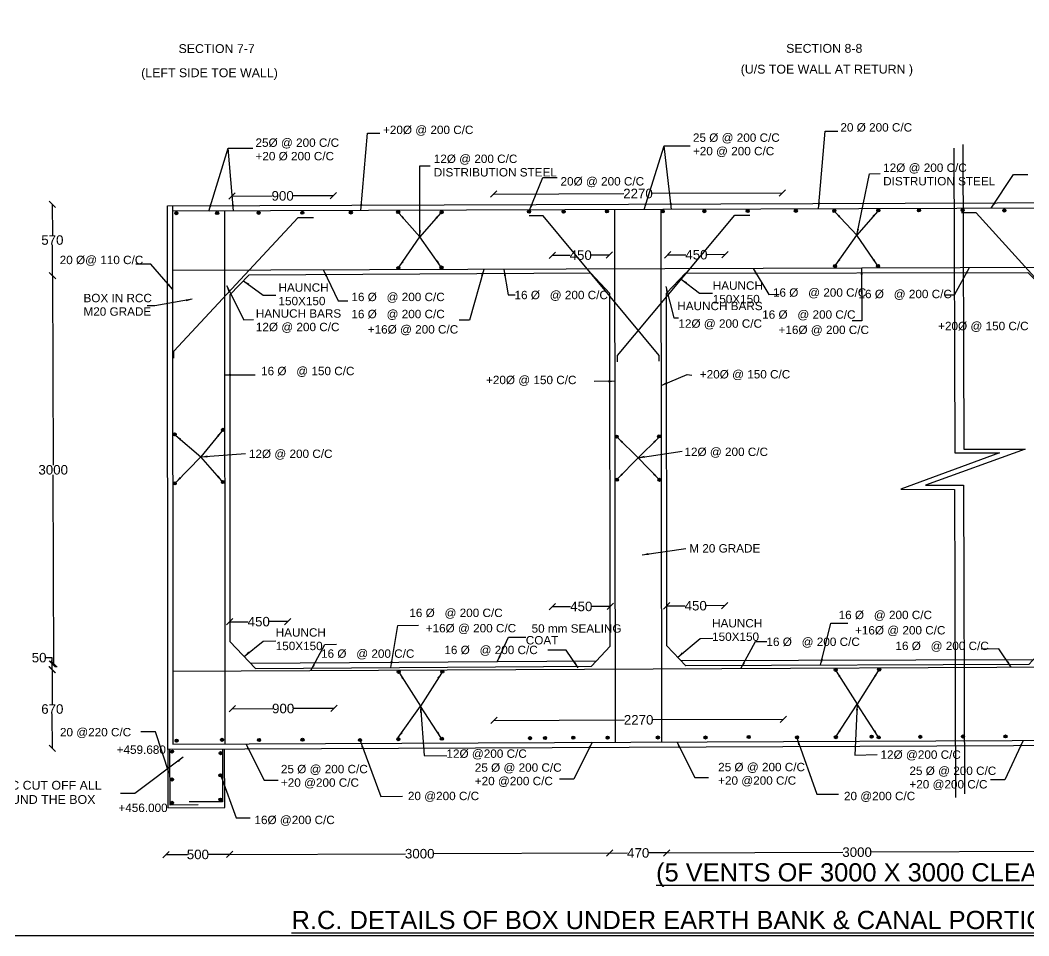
# Model space of a CAD drawing. Header units: metres. Extents: x 6750 to 74674, y 4354 to 36883.
# Drawn here: x 19635 to 35536, y 4354 to 18780 of the extents above; entities that cross this region are included whole.
import ezdxf

# ---------------------------------------------------------------- set-up
doc = ezdxf.new("R2010")
doc.units = ezdxf.units.M
doc.header["$MEASUREMENT"] = 0
doc.layers.add('TEXT', color=255, linetype='Continuous')
doc.styles.get("Standard").update_dxf_attribs({"font": 'arial.ttf'})
doc.dimstyles.get("Standard").update_dxf_attribs({"dimtxt": 150, "dimasz": 100, "dimexe": 0.18, "dimexo": 0.0625, "dimgap": 0.09, "dimtad": 0, "dimtih": 1, "dimtoh": 1, "dimdec": 0, "dimzin": 0, "dimdsep": 46, "dimtxsty": 'Standard', "dimblk": 'OBLIQUE', "dimcen": 0, "dimse1": 1, "dimse2": 1, "dimadec": 0, "dimazin": 0, "dimtfac": 1, "dimtdec": 0, "dimtofl": 0, "dimtmove": 0, "dimatfit": 3, "dimfxl": 1, "dimtolj": 1, "dimtzin": 0, "dimarcsym": 0})

# ---------------------------------------------------------------- blocks, each defined once
blk = doc.blocks.new('_Oblique')
at = {"color": 0, "linetype": 'ByBlock', "lineweight": -2}
blk.add_line((-0.5, -0.5), (0.5, 0.5), dxfattribs=at)
blk = doc.blocks.new('*D61')
at = {"layer": 'Defpoints', "color": 0, "transparency": 16777216}
for p in [(21936, 5629), (22939, 5637), (22939, 5633)]:
    blk.add_point(p, dxfattribs=at)
at = {"layer": 'TEXT', "color": 0, "lineweight": -2, "transparency": 16777216}
for p, q in [((21936, 5633), (22272, 5634)), ((22939, 5637), (22603, 5636))]:
    blk.add_line(p, q, dxfattribs=at)
at = {"layer": 'TEXT', "color": 0, "lineweight": -2, "transparency": 16777216, "xscale": 100, "yscale": 100, "zscale": 100}
for p, rotation in [((21936, 5633), 180.1991517362637), ((22939, 5637), 0.1991517362636664)]:
    blk.add_blockref('_Oblique', p, dxfattribs=dict(at, rotation=rotation))
at = {"layer": 'TEXT', "color": 0, "transparency": 16777216, "insert": (22437, 5635), "char_height": 150, "attachment_point": 5}
blk.add_mtext('\\A1;500', dxfattribs=at)
blk = doc.blocks.new('*D62')
at = {"layer": 'Defpoints', "color": 0, "transparency": 16777216}
for p in [(22939, 5637), (28928, 5658), (28928, 5658)]:
    blk.add_point(p, dxfattribs=at)
at = {"layer": 'TEXT', "color": 0, "lineweight": -2, "transparency": 16777216}
for p, q in [((22939, 5637), (25710, 5646)), ((28928, 5658), (26157, 5648))]:
    blk.add_line(p, q, dxfattribs=at)
at = {"layer": 'TEXT', "color": 0, "lineweight": -2, "transparency": 16777216, "xscale": 100, "yscale": 100, "zscale": 100}
for p, rotation in [((22939, 5637), 180.1991517362637), ((28928, 5658), 0.1991517362636664)]:
    blk.add_blockref('_Oblique', p, dxfattribs=dict(at, rotation=rotation))
at = {"layer": 'TEXT', "color": 0, "transparency": 16777216, "insert": (25934, 5647), "char_height": 150, "attachment_point": 5}
blk.add_mtext('\\A1;3000', dxfattribs=at)
blk = doc.blocks.new('*D63')
at = {"layer": 'Defpoints', "color": 0, "transparency": 16777216}
for p in [(28928, 5658), (29827, 5661), (29827, 5661)]:
    blk.add_point(p, dxfattribs=at)
at = {"layer": 'TEXT', "color": 0, "lineweight": -2, "transparency": 16777216}
for p, q in [((28928, 5658), (29209, 5659)), ((29827, 5661), (29546, 5660))]:
    blk.add_line(p, q, dxfattribs=at)
at = {"layer": 'TEXT', "color": 0, "lineweight": -2, "transparency": 16777216, "xscale": 100, "yscale": 100, "zscale": 100}
for p, rotation in [((28928, 5658), 180.1991517362637), ((29827, 5661), 0.1991517362636664)]:
    blk.add_blockref('_Oblique', p, dxfattribs=dict(at, rotation=rotation))
at = {"layer": 'TEXT', "color": 0, "transparency": 16777216, "insert": (29378, 5659), "char_height": 150, "attachment_point": 5}
blk.add_mtext('\\A1;470', dxfattribs=at)
blk = doc.blocks.new('*D64')
at = {"layer": 'Defpoints', "color": 0, "transparency": 16777216}
for p in [(29827, 5661), (35831, 5682), (35831, 5682)]:
    blk.add_point(p, dxfattribs=at)
at = {"layer": 'TEXT', "color": 0, "lineweight": -2, "transparency": 16777216}
for p, q in [((29827, 5661), (32605, 5670)), ((35831, 5682), (33053, 5672))]:
    blk.add_line(p, q, dxfattribs=at)
at = {"layer": 'TEXT', "color": 0, "lineweight": -2, "transparency": 16777216, "xscale": 100, "yscale": 100, "zscale": 100}
for p, rotation in [((35831, 5682), 0.1991517362636664), ((29827, 5661), 180.1991517362637)]:
    blk.add_blockref('_Oblique', p, dxfattribs=dict(at, rotation=rotation))
at = {"layer": 'TEXT', "color": 0, "transparency": 16777216, "insert": (32829, 5671), "char_height": 150, "attachment_point": 5}
blk.add_mtext('\\A1;3000', dxfattribs=at)
blk = doc.blocks.new('*D81')
at = {"layer": 'Defpoints', "color": 0, "transparency": 16777216}
for p in [(22973, 16007), (24573, 16014), (24573, 16012)]:
    blk.add_point(p, dxfattribs=at)
at = {"layer": 'TEXT', "color": 0, "lineweight": -2, "transparency": 16777216}
for p, q in [((22973, 16008), (23607, 16010)), ((24573, 16014), (23938, 16011))]:
    blk.add_line(p, q, dxfattribs=at)
at = {"layer": 'TEXT', "color": 0, "lineweight": -2, "transparency": 16777216, "xscale": 100, "yscale": 100, "zscale": 100}
for p, rotation in [((24573, 16014), 0.1991517362636664), ((22973, 16008), 180.1991517362637)]:
    blk.add_blockref('_Oblique', p, dxfattribs=dict(at, rotation=rotation))
at = {"layer": 'TEXT', "color": 0, "transparency": 16777216, "insert": (23773, 16011), "char_height": 150, "attachment_point": 5}
blk.add_mtext('\\A1;900', dxfattribs=at)
blk = doc.blocks.new('*D86')
at = {"layer": 'Defpoints', "color": 0, "transparency": 16777216}
for p in [(22940, 9292), (23853, 9305), (23853, 9295)]:
    blk.add_point(p, dxfattribs=at)
at = {"layer": 'TEXT', "color": 0, "lineweight": -2, "transparency": 16777216}
for p, q in [((22940, 9301), (23228, 9302)), ((23853, 9305), (23565, 9304))]:
    blk.add_line(p, q, dxfattribs=at)
at = {"layer": 'TEXT', "color": 0, "lineweight": -2, "transparency": 16777216, "xscale": 100, "yscale": 100, "zscale": 100}
for p, rotation in [((22940, 9301), 180.1991517362637), ((23853, 9305), 0.1991517362636664)]:
    blk.add_blockref('_Oblique', p, dxfattribs=dict(at, rotation=rotation))
at = {"layer": 'TEXT', "color": 0, "transparency": 16777216, "insert": (23397, 9303), "char_height": 150, "attachment_point": 5}
blk.add_mtext('\\A1;450', dxfattribs=at)
blk = doc.blocks.new('*D87')
at = {"layer": 'Defpoints', "color": 0, "transparency": 16777216}
for p in [(28938, 9726), (28023, 9541), (28938, 9544)]:
    blk.add_point(p, dxfattribs=at)
at = {"layer": 'TEXT', "color": 0, "lineweight": -2, "transparency": 16777216}
for p, q in [((28023, 9541), (28312, 9542)), ((28938, 9544), (28649, 9543))]:
    blk.add_line(p, q, dxfattribs=at)
at = {"layer": 'TEXT', "color": 0, "lineweight": -2, "transparency": 16777216, "xscale": 100, "yscale": 100, "zscale": 100}
for p, rotation in [((28023, 9541), 180.1991517362637), ((28938, 9544), 0.1991517362636664)]:
    blk.add_blockref('_Oblique', p, dxfattribs=dict(at, rotation=rotation))
at = {"layer": 'TEXT', "color": 0, "transparency": 16777216, "insert": (28481, 9542), "char_height": 150, "attachment_point": 5}
blk.add_mtext('\\A1;450', dxfattribs=at)
blk = doc.blocks.new('*D82')
at = {"layer": 'Defpoints', "color": 0, "transparency": 16777216}
for p in [(22978, 7922), (24585, 7936), (24585, 7927)]:
    blk.add_point(p, dxfattribs=at)
at = {"layer": 'TEXT', "color": 0, "lineweight": -2, "transparency": 16777216}
for p, q in [((22978, 7931), (23616, 7933)), ((24585, 7936), (23947, 7934))]:
    blk.add_line(p, q, dxfattribs=at)
at = {"layer": 'TEXT', "color": 0, "lineweight": -2, "transparency": 16777216, "xscale": 100, "yscale": 100, "zscale": 100}
for p, rotation in [((22978, 7931), 180.1991517362637), ((24585, 7936), 0.1991517362636664)]:
    blk.add_blockref('_Oblique', p, dxfattribs=dict(at, rotation=rotation))
at = {"layer": 'TEXT', "color": 0, "transparency": 16777216, "insert": (23781, 7934), "char_height": 150, "attachment_point": 5}
blk.add_mtext('\\A1;900', dxfattribs=at)
blk = doc.blocks.new('*D83')
at = {"layer": 'Defpoints', "color": 0, "transparency": 16777216}
for p in [(27103, 7742), (31667, 7764), (31667, 7758)]:
    blk.add_point(p, dxfattribs=at)
at = {"layer": 'TEXT', "color": 0, "lineweight": -2, "transparency": 16777216}
for p, q in [((27103, 7748), (29160, 7755)), ((31667, 7764), (29610, 7757))]:
    blk.add_line(p, q, dxfattribs=at)
at = {"layer": 'TEXT', "color": 0, "lineweight": -2, "transparency": 16777216, "xscale": 100, "yscale": 100, "zscale": 100}
for p, rotation in [((27103, 7748), 180.1991517362637), ((31667, 7764), 0.1991517362636664)]:
    blk.add_blockref('_Oblique', p, dxfattribs=dict(at, rotation=rotation))
at = {"layer": 'TEXT', "color": 0, "transparency": 16777216, "insert": (29385, 7756), "char_height": 150, "attachment_point": 5}
blk.add_mtext('\\A1;2270', dxfattribs=at)
blk = doc.blocks.new('*D88')
at = {"layer": 'Defpoints', "color": 0, "transparency": 16777216}
for p in [(29828, 9551), (30742, 9556), (30742, 9554)]:
    blk.add_point(p, dxfattribs=at)
at = {"layer": 'TEXT', "color": 0, "lineweight": -2, "transparency": 16777216}
for p, q in [((29828, 9553), (30117, 9554)), ((30742, 9556), (30454, 9555))]:
    blk.add_line(p, q, dxfattribs=at)
at = {"layer": 'TEXT', "color": 0, "lineweight": -2, "transparency": 16777216, "xscale": 100, "yscale": 100, "zscale": 100}
for p, rotation in [((29828, 9553), 180.1991517362637), ((30742, 9556), 0.1991517362636664)]:
    blk.add_blockref('_Oblique', p, dxfattribs=dict(at, rotation=rotation))
at = {"layer": 'TEXT', "color": 0, "transparency": 16777216, "insert": (30285, 9554), "char_height": 150, "attachment_point": 5}
blk.add_mtext('\\A1;450', dxfattribs=at)
blk = doc.blocks.new('*D70')
at = {"layer": 'Defpoints', "color": 0, "transparency": 16777216}
for p in [(28023, 15072), (28922, 15079), (28922, 15075)]:
    blk.add_point(p, dxfattribs=at)
at = {"layer": 'TEXT', "color": 0, "lineweight": -2, "transparency": 16777216}
for p, q in [((28023, 15076), (28304, 15077)), ((28922, 15079), (28641, 15078))]:
    blk.add_line(p, q, dxfattribs=at)
at = {"layer": 'TEXT', "color": 0, "lineweight": -2, "transparency": 16777216, "xscale": 100, "yscale": 100, "zscale": 100}
for p, rotation in [((28023, 15076), 180.1991517362637), ((28922, 15079), 0.1991517362636664)]:
    blk.add_blockref('_Oblique', p, dxfattribs=dict(at, rotation=rotation))
at = {"layer": 'TEXT', "color": 0, "transparency": 16777216, "insert": (28472, 15077), "char_height": 150, "attachment_point": 5}
blk.add_mtext('\\A1;450', dxfattribs=at)
blk = doc.blocks.new('*D71')
at = {"layer": 'Defpoints', "color": 0, "transparency": 16777216}
for p in [(29844, 15078), (30749, 15086), (30749, 15081)]:
    blk.add_point(p, dxfattribs=at)
at = {"layer": 'TEXT', "color": 0, "lineweight": -2, "transparency": 16777216}
for p, q in [((29844, 15083), (30128, 15084)), ((30749, 15086), (30465, 15085))]:
    blk.add_line(p, q, dxfattribs=at)
at = {"layer": 'TEXT', "color": 0, "lineweight": -2, "transparency": 16777216, "xscale": 100, "yscale": 100, "zscale": 100}
for p, rotation in [((29844, 15083), 180.1991517362637), ((30749, 15086), 0.1991517362636664)]:
    blk.add_blockref('_Oblique', p, dxfattribs=dict(at, rotation=rotation))
at = {"layer": 'TEXT', "color": 0, "transparency": 16777216, "insert": (30296, 15084), "char_height": 150, "attachment_point": 5}
blk.add_mtext('\\A1;450', dxfattribs=at)
blk = doc.blocks.new('*D72')
at = {"layer": 'Defpoints', "color": 0, "transparency": 16777216}
for p in [(27100, 16036), (31649, 16056), (31649, 16052)]:
    blk.add_point(p, dxfattribs=at)
at = {"layer": 'TEXT', "color": 0, "lineweight": -2, "transparency": 16777216}
for p, q in [((27100, 16040), (29150, 16047)), ((31649, 16056), (29600, 16048))]:
    blk.add_line(p, q, dxfattribs=at)
at = {"layer": 'TEXT', "color": 0, "lineweight": -2, "transparency": 16777216, "xscale": 100, "yscale": 100, "zscale": 100}
for p, rotation in [((27100, 16040), 180.1991517362637), ((31649, 16056), 0.1991517362636664)]:
    blk.add_blockref('_Oblique', p, dxfattribs=dict(at, rotation=rotation))
at = {"layer": 'TEXT', "color": 0, "transparency": 16777216, "insert": (29375, 16048), "char_height": 150, "attachment_point": 5}
blk.add_mtext('\\A1;2270', dxfattribs=at)
blk = doc.blocks.new('*D73')
at = {"layer": 'Defpoints', "color": 0, "transparency": 16777216}
for p in [(20137, 8546), (20139, 8546), (20141, 7306)]:
    blk.add_point(p, dxfattribs=at)
at = {"layer": 'TEXT', "color": 0, "lineweight": -2, "transparency": 16777216}
for p, q in [((20139, 8546), (20141, 8002)), ((20144, 7306), (20142, 7849))]:
    blk.add_line(p, q, dxfattribs=at)
at = {"layer": 'TEXT', "color": 0, "lineweight": -2, "transparency": 16777216, "xscale": 100, "yscale": 100, "zscale": 100}
for p, rotation in [((20139, 8546), 90.19915173626325), ((20144, 7306), 270.1991517362633)]:
    blk.add_blockref('_Oblique', p, dxfattribs=dict(at, rotation=rotation))
at = {"layer": 'TEXT', "color": 0, "transparency": 16777216, "insert": (20142, 7926), "char_height": 150, "attachment_point": 5}
blk.add_mtext('\\A1;670', dxfattribs=at)
blk = doc.blocks.new('*D74')
at = {"layer": 'Defpoints', "color": 0, "transparency": 16777216}
for p in [(20139, 8636), (20142, 8636), (20139, 8546)]:
    blk.add_point(p, dxfattribs=at)
at = {"layer": 'TEXT', "color": 0, "lineweight": -2, "transparency": 16777216}
for p, q in [((20142, 8736), (20042, 8736)), ((20142, 8636), (20142, 8736)), ((20142, 8546), (20142, 8636))]:
    blk.add_line(p, q, dxfattribs=at)
at = {"layer": 'TEXT', "color": 0, "lineweight": -2, "transparency": 16777216, "xscale": 100, "yscale": 100, "zscale": 100}
for p, rotation in [((20142, 8636), 90.19915173626325), ((20142, 8546), 270.1991517362633)]:
    blk.add_blockref('_Oblique', p, dxfattribs=dict(at, rotation=rotation))
at = {"layer": 'TEXT', "color": 0, "transparency": 16777216, "insert": (19934, 8736), "char_height": 150, "attachment_point": 5}
blk.add_mtext('\\A1;50', dxfattribs=at)
blk = doc.blocks.new('*D75')
at = {"layer": 'Defpoints', "color": 0, "transparency": 16777216}
for p in [(20121, 14754), (20145, 14754), (20142, 8635)]:
    blk.add_point(p, dxfattribs=at)
at = {"layer": 'TEXT', "color": 0, "lineweight": -2, "transparency": 16777216}
for p, q in [((20145, 14754), (20156, 11771)), ((20167, 8635), (20156, 11618))]:
    blk.add_line(p, q, dxfattribs=at)
at = {"layer": 'TEXT', "color": 0, "lineweight": -2, "transparency": 16777216, "xscale": 100, "yscale": 100, "zscale": 100}
for p, rotation in [((20145, 14754), 90.19915173626325), ((20167, 8635), 270.1991517362633)]:
    blk.add_blockref('_Oblique', p, dxfattribs=dict(at, rotation=rotation))
at = {"layer": 'TEXT', "color": 0, "transparency": 16777216, "insert": (20156, 11695), "char_height": 150, "attachment_point": 5}
blk.add_mtext('\\A1;3000', dxfattribs=at)
blk = doc.blocks.new('*D76')
at = {"layer": 'Defpoints', "color": 0, "transparency": 16777216}
for p in [(20141, 15876), (20141, 15876), (20145, 14754)]:
    blk.add_point(p, dxfattribs=at)
at = {"layer": 'TEXT', "color": 0, "lineweight": -2, "transparency": 16777216}
for p, q in [((20141, 15876), (20143, 15392)), ((20145, 14754), (20144, 15238))]:
    blk.add_line(p, q, dxfattribs=at)
at = {"layer": 'TEXT', "color": 0, "lineweight": -2, "transparency": 16777216, "xscale": 100, "yscale": 100, "zscale": 100}
for p, rotation in [((20141, 15876), 90.19915173626325), ((20145, 14754), 270.1991517362633)]:
    blk.add_blockref('_Oblique', p, dxfattribs=dict(at, rotation=rotation))
at = {"layer": 'TEXT', "color": 0, "transparency": 16777216, "insert": (20143, 15315), "char_height": 150, "attachment_point": 5}
blk.add_mtext('\\A1;570', dxfattribs=at)

msp = doc.modelspace()

# ---------------------------------------------------------------- hatches: boundary and pattern name
at = {"layer": 'TEXT'}
h = msp.add_hatch(color=256, dxfattribs=at)
edge = h.paths.add_edge_path()
edge.add_arc((22095.9, 15740), 24.5, 0, 360)
h = msp.add_hatch(color=256, dxfattribs=at)
edge = h.paths.add_edge_path()
edge.add_arc((22740.2, 15740.5), 24.5, 0, 360)
h = msp.add_hatch(color=256, dxfattribs=at)
edge = h.paths.add_edge_path()
edge.add_arc((23395.4, 15745.2), 24.5, 0, 360)
h = msp.add_hatch(color=256, dxfattribs=at)
edge = h.paths.add_edge_path()
edge.add_arc((24082.6, 15745.5), 24.5, 0, 360)
h = msp.add_hatch(color=256, dxfattribs=at)
edge = h.paths.add_edge_path()
edge.add_arc((24847.3, 15748.9), 24.5, 0, 360)
h = msp.add_hatch(color=256, dxfattribs=at)
edge = h.paths.add_edge_path()
edge.add_arc((25595.1, 15756), 24.5, 0, 360)
h = msp.add_hatch(color=256, dxfattribs=at)
edge = h.paths.add_edge_path()
edge.add_arc((26278.8, 15755.6), 24.5, 0, 360)
h = msp.add_hatch(color=256, dxfattribs=at)
edge = h.paths.add_edge_path()
edge.add_arc((27657.1, 15763.2), 24.5, 0, 360)
h = msp.add_hatch(color=256, dxfattribs=at)
edge = h.paths.add_edge_path()
edge.add_arc((28202.3, 15763.8), 24.5, 0, 360)
h = msp.add_hatch(color=256, dxfattribs=at)
edge = h.paths.add_edge_path()
edge.add_arc((28885.6, 15769.1), 24.5, 0, 360)
h = msp.add_hatch(color=256, dxfattribs=at)
edge = h.paths.add_edge_path()
edge.add_arc((29764.8, 15768.1), 24.5, 0, 360)
h = msp.add_hatch(color=256, dxfattribs=at)
edge = h.paths.add_edge_path()
edge.add_arc((30420.2, 15771.1), 24.5, 0, 360)
h = msp.add_hatch(color=256, dxfattribs=at)
edge = h.paths.add_edge_path()
edge.add_arc((31104.1, 15772.8), 24.5, 0, 360)
h = msp.add_hatch(color=256, dxfattribs=at)
edge = h.paths.add_edge_path()
edge.add_arc((31863, 15775.2), 24.5, 0, 360)
h = msp.add_hatch(color=256, dxfattribs=at)
edge = h.paths.add_edge_path()
edge.add_arc((32468.5, 15774.8), 24.5, 0, 360)
h = msp.add_hatch(color=256, dxfattribs=at)
edge = h.paths.add_edge_path()
edge.add_arc((33165.2, 15783), 24.5, 0, 360)
h = msp.add_hatch(color=256, dxfattribs=at)
edge = h.paths.add_edge_path()
edge.add_arc((33804.1, 15782.9), 24.5, 0, 360)
h = msp.add_hatch(color=256, dxfattribs=at)
edge = h.paths.add_edge_path()
edge.add_arc((34493.3, 15786.8), 24.5, 0, 360)
h = msp.add_hatch(color=256, dxfattribs=at)
edge = h.paths.add_edge_path()
edge.add_arc((35149.4, 15781.8), 24.5, 0, 360)
h = msp.add_hatch(color=256, dxfattribs=at)
edge = h.paths.add_edge_path()
edge.add_arc((25597.8, 14875.6), 24.5, 0, 360)
h = msp.add_hatch(color=256, dxfattribs=at)
edge = h.paths.add_edge_path()
edge.add_arc((26277.8, 14883.8), 24.5, 0, 360)
h = msp.add_hatch(color=256, dxfattribs=at)
edge = h.paths.add_edge_path()
edge.add_arc((32481, 14906.2), 24.5, 0, 360)
h = msp.add_hatch(color=256, dxfattribs=at)
edge = h.paths.add_edge_path()
edge.add_arc((33158.6, 14905.9), 24.5, 0, 360)
h = msp.add_hatch(color=256, dxfattribs=at)
edge = h.paths.add_edge_path()
edge.add_arc((22069.5, 12253.9), 24.5, 0, 360)
h = msp.add_hatch(color=256, dxfattribs=at)
edge = h.paths.add_edge_path()
edge.add_arc((22832.3, 12325.6), 24.5, 0, 360)
h = msp.add_hatch(color=256, dxfattribs=at)
edge = h.paths.add_edge_path()
edge.add_arc((29708.2, 12222.4), 24.5, 0, 360)
h = msp.add_hatch(color=256, dxfattribs=at)
edge = h.paths.add_edge_path()
edge.add_arc((29038.2, 12217.5), 24.5, 0, 360)
h = msp.add_hatch(color=256, dxfattribs=at)
edge = h.paths.add_edge_path()
edge.add_arc((22071.5, 11481.4), 24.5, 0, 360)
h = msp.add_hatch(color=256, dxfattribs=at)
edge = h.paths.add_edge_path()
edge.add_arc((22832.8, 11502.6), 24.5, 0, 360)
h = msp.add_hatch(color=256, dxfattribs=at)
edge = h.paths.add_edge_path()
edge.add_arc((29041, 11540), 24.5, 0, 360)
h = msp.add_hatch(color=256, dxfattribs=at)
edge = h.paths.add_edge_path()
edge.add_arc((29713.6, 11538.5), 24.5, 0, 360)
h = msp.add_hatch(color=256, dxfattribs=at)
edge = h.paths.add_edge_path()
edge.add_arc((25602, 8512.7), 24.5, 0, 360)
h = msp.add_hatch(color=256, dxfattribs=at)
edge = h.paths.add_edge_path()
edge.add_arc((26289.3, 8515.2), 24.5, 0, 360)
h = msp.add_hatch(color=256, dxfattribs=at)
edge = h.paths.add_edge_path()
edge.add_arc((32489.8, 8545), 24.5, 0, 360)
h = msp.add_hatch(color=256, dxfattribs=at)
edge = h.paths.add_edge_path()
edge.add_arc((33176.3, 8547.3), 24.5, 0, 360)
h = msp.add_hatch(color=256, dxfattribs=at)
edge = h.paths.add_edge_path()
edge.add_arc((25595.6, 7452.9), 24.5, 0, 360)
h = msp.add_hatch(color=256, dxfattribs=at)
edge = h.paths.add_edge_path()
edge.add_arc((26282.5, 7458.8), 24.5, 0, 360)
h = msp.add_hatch(color=256, dxfattribs=at)
edge = h.paths.add_edge_path()
edge.add_arc((27671.1, 7468.7), 24.5, 0, 360)
h = msp.add_hatch(color=256, dxfattribs=at)
edge = h.paths.add_edge_path()
edge.add_arc((27909.3, 7471), 24.5, 0, 360)
h = msp.add_hatch(color=256, dxfattribs=at)
edge = h.paths.add_edge_path()
edge.add_arc((28354.7, 7475.4), 24.5, 0, 360)
h = msp.add_hatch(color=256, dxfattribs=at)
edge = h.paths.add_edge_path()
edge.add_arc((28896.2, 7474.4), 24.5, 0, 360)
h = msp.add_hatch(color=256, dxfattribs=at)
edge = h.paths.add_edge_path()
edge.add_arc((29687.2, 7478), 24.5, 0, 360)
h = msp.add_hatch(color=256, dxfattribs=at)
edge = h.paths.add_edge_path()
edge.add_arc((30438.9, 7478.1), 24.5, 0, 360)
h = msp.add_hatch(color=256, dxfattribs=at)
edge = h.paths.add_edge_path()
edge.add_arc((31120.7, 7485.9), 24.5, 0, 360)
h = msp.add_hatch(color=256, dxfattribs=at)
edge = h.paths.add_edge_path()
edge.add_arc((31881.7, 7482.2), 24.5, 0, 360)
h = msp.add_hatch(color=256, dxfattribs=at)
edge = h.paths.add_edge_path()
edge.add_arc((32493, 7484.3), 24.5, 0, 360)
h = msp.add_hatch(color=256, dxfattribs=at)
edge = h.paths.add_edge_path()
edge.add_arc((33058.2, 7490.1), 24.5, 0, 360)
h = msp.add_hatch(color=256, dxfattribs=at)
edge = h.paths.add_edge_path()
edge.add_arc((33170.3, 7479.3), 24.5, 0, 360)
h = msp.add_hatch(color=256, dxfattribs=at)
edge = h.paths.add_edge_path()
edge.add_arc((33824.3, 7488.7), 24.5, 0, 360)
h = msp.add_hatch(color=256, dxfattribs=at)
edge = h.paths.add_edge_path()
edge.add_arc((34496.8, 7494), 24.5, 0, 360)
h = msp.add_hatch(color=256, dxfattribs=at)
edge = h.paths.add_edge_path()
edge.add_arc((35168.8, 7495), 24.5, 0, 360)
h = msp.add_hatch(color=256, dxfattribs=at)
edge = h.paths.add_edge_path()
edge.add_arc((22102.2, 7427.9), 24.5, 0, 360)
h = msp.add_hatch(color=256, dxfattribs=at)
edge = h.paths.add_edge_path()
edge.add_arc((22816, 7440.9), 24.5, 0, 360)
h = msp.add_hatch(color=256, dxfattribs=at)
edge = h.paths.add_edge_path()
edge.add_arc((23401.7, 7437.6), 24.5, 0, 360)
h = msp.add_hatch(color=256, dxfattribs=at)
edge = h.paths.add_edge_path()
edge.add_arc((24085.7, 7443.1), 24.5, 0, 360)
h = msp.add_hatch(color=256, dxfattribs=at)
edge = h.paths.add_edge_path()
edge.add_arc((24993.6, 7437.3), 24.5, 0, 360)
h = msp.add_hatch(color=256, dxfattribs=at)
edge = h.paths.add_edge_path()
edge.add_arc((22030.4, 7256.8), 24.5, 0, 360)
h = msp.add_hatch(color=256, dxfattribs=at)
edge = h.paths.add_edge_path()
edge.add_arc((22794.8, 7232.4), 24.5, 0, 360)
h = msp.add_hatch(color=256, dxfattribs=at)
edge = h.paths.add_edge_path()
edge.add_arc((22029.3, 6816.4), 24.5, 0, 360)
h = msp.add_hatch(color=256, dxfattribs=at)
edge = h.paths.add_edge_path()
edge.add_arc((22792, 6882.7), 24.5, 0, 360)
h = msp.add_hatch(color=256, dxfattribs=at)
edge = h.paths.add_edge_path()
edge.add_arc((22793.4, 6500.2), 24.5, 0, 360)
h = msp.add_hatch(color=256, dxfattribs=at)
edge = h.paths.add_edge_path()
edge.add_arc((22030.6, 6448.9), 24.5, 0, 360)

# ---------------------------------------------------------------- linework, layer by layer
msp.add_lwpolyline([(19010.9, 36883), (63744.8, 36883), (63744.8, 4353.9), (19010.9, 4353.9)], close=True, dxfattribs=at)
for points in [[(34351.5, 16764.1), (34368.2, 11960.8), (35072.9, 11963.3), (33516.7, 11390.8), (34365.2, 11385.7), (34382, 6530.9)], [(34493.8, 16821.7), (34510.5, 12018.5), (35481.1, 12021.8), (33909.3, 11453.6), (34507.4, 11455.6), (34524.3, 6588.5)], [(21956.5, 15855.6), (43761.7, 15931.4), (43780.6, 7381.4), (21962.1, 7291.4), (21956.5, 15855.6)], [(22037.1, 15855.9), (22039.7, 7375.1), (43696.4, 7466.8), (43677.5, 15846.6), (22037.2, 15770.3)], [(22858.7, 15773.2), (22861.7, 7378.6)], [(29004.4, 15794.8), (29016.6, 7404.6)], [(29735.8, 15797.4), (29744.9, 7407.7)], [(36704.4, 13463.9), (36704.1, 13545.7), (34707, 15745), (34475.2, 15744.2)], [(22059.9, 13455.6), (22059.5, 13562.5), (24019.7, 15671.6), (24257.6, 15672.4)], [(29707.6, 13406.1), (29707.3, 13498.6), (27881, 15695.5), (27659.2, 15694.7)], [(29053.9, 13397.6), (29053.5, 13498.3), (30901.6, 15706.7), (31136.6, 15707.5)], [(43763.9, 14908.5), (22037.4, 14834.2)], [(22940, 8991.5), (23346.8, 8565.9), (28640.2, 8604.2), (28938.7, 8917.5), (28932.7, 14472.8), (28632, 14792.2), (23242.3, 14760), (22942.4, 14451.6), (22940, 8991.5)], [(29826.2, 14480.6), (30125.3, 14796.5), (35521.6, 14805.5), (35824, 14506.4), (35827.4, 8944.9), (35534.1, 8629.1), (30129.5, 8609.8), (29828.7, 8923.8), (29826.2, 14480.6)], [(22039.4, 8524.8), (43693.8, 8625.9)], [(28714.7, 8682.3), (23271.4, 8644.8)], [(30050.5, 8692.3), (35608, 8708.6)], [(21962.1, 7291.4), (21965.3, 6371.5), (22860.2, 6374.6), (22856.4, 7295.1)], [(22440.8, 6416), (22000, 6414.4), (21996.4, 7291.6)], [(22823.1, 7295), (22826, 6465.7), (22298.1, 6463.8)]]:
    msp.add_lwpolyline(points, dxfattribs=at)
for centre in [(22095.9, 15740), (22740.2, 15740.5), (23395.4, 15745.2), (24082.6, 15745.5), (24847.3, 15748.9), (25595.1, 15756), (26278.8, 15755.6), (27657.1, 15763.2), (28202.3, 15763.8), (28885.6, 15769.1), (29764.8, 15768.1), (30420.2, 15771.1), (31104.1, 15772.8), (31863, 15775.2), (32468.5, 15774.8), (33165.2, 15783), (33804.1, 15782.9), (34493.3, 15786.8), (35149.4, 15781.8), (25597.8, 14875.6), (26277.8, 14883.8), (32481, 14906.2), (33158.6, 14905.9), (22069.5, 12253.9), (22832.3, 12325.6), (29708.2, 12222.4), (29038.2, 12217.5), (22071.5, 11481.4), (22832.8, 11502.6), (29041, 11540), (29713.6, 11538.5), (25602, 8512.7), (26289.3, 8515.2), (32489.8, 8545), (33176.3, 8547.3), (25595.6, 7452.9), (26282.5, 7458.8), (27671.1, 7468.7), (27909.3, 7471), (28354.7, 7475.4), (28896.2, 7474.4), (29687.2, 7478), (30438.9, 7478.1), (31120.7, 7485.9), (31881.7, 7482.2), (32493, 7484.3), (33058.2, 7490.1), (33170.3, 7479.3), (33824.3, 7488.7), (34496.8, 7494), (35168.8, 7495), (22102.2, 7427.9), (22816, 7440.9), (23401.7, 7437.6), (24085.7, 7443.1), (24993.6, 7437.3), (22030.4, 7256.8), (22794.8, 7232.4), (22029.3, 6816.4), (22792, 6882.7), (22793.4, 6500.2), (22030.6, 6448.9)]:
    msp.add_circle(centre, 24.5, dxfattribs=at)

# ---------------------------------------------------------------- texts
for s, height, p in [('SECTION 7-7 ', 139.446, (22131.9, 18262.1)), ('SECTION 8-8 ', 139.446, (31710.5, 18266.2)), ('(LEFT SIDE TOE WALL) ', 139.446, (21543.5, 17881.8)), ('(U/S TOE WALL AT RETURN )', 139.446, (30994.4, 17938.4)), ('+20Ø @ 200 C/C ', 132.311, (25355.2, 16985.7)), ('20 Ø 200 C/C ', 132.311, (32566.1, 17024.5)), ('25Ø @ 200 C/C ', 132.311, (23345.5, 16784.1)), ('25 Ø @ 200 C/C ', 132.311, (30241, 16863.2)), ('+20 Ø 200 C/C', 132.311, (23345.5, 16571.5)), ('+20 @ 200 C/C', 132.311, (30241, 16650.7)), ('12Ø @ 200 C/C ', 132.311, (26155.6, 16529.7)), ('DISTRIBUTION STEEL', 132.311, (26155.6, 16317.1)), ('12Ø @ 200 C/C ', 132.311, (33240.2, 16389.3)), ('20Ø @ 200 C/C', 132.311, (28153.6, 16174.9)), ('DISTRUTION STEEL ', 132.311, (33240.2, 16176.8)), ('20 Ø@ 110 C/C ', 132.311, (20258.7, 14936.2)), ('HAUNCH', 132.31, (23708, 14501.3)), ('HAUNCH', 132.31, (30553.9, 14532.1)), ('BOX IN RCC', 132.31, (20633.5, 14335.8)), ('16 Ø   @ 200 C/C ', 132.311, (24856.9, 14353.5)), ('16 Ø   @ 200 C/C ', 132.311, (27428.9, 14383.9)), ('16 Ø   @ 200 C/C ', 132.311, (31502.4, 14422.8)), ('16 Ø   @ 200 C/C ', 132.311, (32851.5, 14399.7)), ('150X150', 132.31, (23708, 14288.7)), ('HAUNCH BARS ', 132.311, (29994.7, 14211.3)), ('150X150', 132.31, (30553.9, 14319.5)), ('M20 GRADE', 132.31, (20633.5, 14123.3)), ('HANUCH BARS ', 132.311, (23351.1, 14092.6)), ('16 Ø   @ 200 C/C ', 132.311, (24856.9, 14083.9)), ('16 Ø   @ 200 C/C ', 132.311, (31332.8, 14076.2)), ('12Ø @ 200 C/C', 132.311, (23351.1, 13880)), ('12Ø @ 200 C/C', 132.311, (30012, 13934)), ('+20Ø @ 150 C/C', 132.311, (34107, 13895.3)), ('+16Ø @ 200 C/C', 132.311, (25115, 13842.4)), ('+16Ø @ 200 C/C', 132.311, (31590.9, 13834.7)), ('16 Ø   @ 150 C/C ', 132.311, (23433.2, 13186)), ('+20Ø @ 150 C/C', 132.311, (30349.8, 13135)), ('+20Ø @ 150 C/C', 132.311, (26979.3, 13045.2)), ('12Ø @ 200 C/C', 132.311, (23241.7, 11881.8)), ('12Ø @ 200 C/C', 132.311, (30107.3, 11913.1)), ('M 20 GRADE', 132.31, (30183.5, 10392.3)), ('16 Ø   @ 200 C/C ', 132.311, (25770.3, 9376.1)), ('16 Ø   @ 200 C/C ', 132.311, (32538, 9343.4)), ('+16Ø @ 200 C/C', 132.311, (26028.5, 9134.6)), ('50 mm SEALING ', 132.311, (27697.8, 9129.7)), ('HAUNCH', 132.31, (30543.3, 9212.9)), ('+16Ø @ 200 C/C', 132.311, (32796.1, 9101.9)), ('HAUNCH', 132.31, (23663.8, 9067.3)), ('COAT', 132.31, (27606.4, 8944.5)), ('150X150', 132.31, (30543.3, 9000.3)), ('150X150', 132.31, (23663.8, 8854.7)), ('16 Ø   @ 200 C/C ', 132.311, (26322.7, 8792)), ('16 Ø   @ 200 C/C ', 132.311, (31400.1, 8920.3)), ('16 Ø   @ 200 C/C ', 132.311, (33433.5, 8856.1)), ('16 Ø   @ 200 C/C ', 132.311, (24378.7, 8734.1)), ('20 @220 C/C ', 132.311, (20262.8, 7496.2)), ('+459.680', 132.31, (21156.3, 7220.9)), ('12Ø @200 C/C ', 132.311, (26355.7, 7158.1)), ('12Ø @200 C/C ', 132.311, (33198.4, 7142.8)), ('25 Ø @ 200 C/C ', 132.311, (23745.8, 6914.8)), ('25 Ø @ 200 C/C ', 132.311, (26802.3, 6938.8)), ('25 Ø @ 200 C/C ', 132.311, (30638.5, 6946.8)), ('25 Ø @ 200 C/C ', 132.311, (33653.8, 6887.8)), ('+20 @200 C/C ', 132.311, (23745.8, 6702.2)), ('+20 @200 C/C ', 132.311, (26802.3, 6726.3)), ('+20 @200 C/C ', 132.311, (30638.5, 6734.2)), ('RCC CUT OFF ALL', 139.446, (19198.2, 6655.8)), ('+20 @200 C/C ', 132.311, (33653.8, 6675.2)), ('ROUND THE BOX', 139.446, (19198.2, 6431.8)), ('20 @200 C/C ', 132.311, (25747.9, 6491.3)), ('20 @200 C/C ', 132.311, (32622.1, 6490.3)), ('+456.000', 132.31, (21184, 6304.6)), ('16Ø @200 C/C ', 132.311, (23328.8, 6113.8)), ('%%U(5 VENTS OF 3000 X 3000 CLEAR)', 287.002, (29660, 5210.8)), ('%%UR.C. DETAILS OF BOX UNDER EARTH BANK & CANAL PORTION)', 287.002, (23913.7, 4460.1))]:
    msp.add_text(s, height=height, dxfattribs=at).set_placement(p)

# ---------------------------------------------------------------- dimensions: what is measured, and where the dimension line sits
for base, p1, p2, angle, text, picture, middle in [((24572.5, 16013.6), (22972.6, 16006.7), (24572.5, 16012.3), 0.19915, '900', '*D81', (23772.6, 16010.9)), ((31648.8, 16055.5), (27100.5, 16036.1), (31648.8, 16051.9), 0.19915, '2270', '*D72', (29374.6, 16047.6)), ((20141.4, 15876.1), (20145.3, 14753.8), (20141.4, 15876.1), 90.19915, '570', '*D76', (20143.3, 15314.9)), ((28921.6, 15078.9), (28022.8, 15072.4), (28921.6, 15075.5), 0.19915, '450', '*D70', (28472.2, 15077.4)), ((30748.9, 15086), (29843.6, 15078.1), (30748.9, 15081.2), 0.19915, '450', '*D71', (30296.2, 15084.5)), ((20145.3, 14753.8), (20141.9, 8635.3), (20120.6, 14753.7), 90.19915, '3000', '*D75', (20155.9, 11694.6)), ((28938.4, 9543.7), (28023.2, 9541.3), (28937.8, 9725.8), 0.19915, '450', '*D87', (28480.8, 9542.1)), ((30742, 9555.7), (29828.4, 9550.6), (30742, 9553.8), 0.19915, '450', '*D88', (30285.2, 9554.1)), ((23853.4, 9304.5), (22940.1, 9291.5), (23853.4, 9294.7), 0.19915, '450', '*D86', (23396.7, 9302.9)), ((20141.9, 8635.8), (20139.4, 8545.6), (20139.1, 8635.8), 90.19915, '50', '*D74', (19934.3, 8735.8)), ((20139.4, 8545.6), (20141.2, 7305.5), (20136.9, 8545.6), 90.19915, '670', '*D73', (20141.6, 7925.6)), ((24585.1, 7936.3), (22977.7, 7921.7), (24585.1, 7927.3), 0.19915, '900', '*D82', (23781.4, 7933.5)), ((31666.9, 7764.2), (27103.2, 7742.2), (31666.9, 7758), 0.19915, '2270', '*D83', (29385, 7756.3)), ((22938.9, 5636.8), (21935.6, 5629.4), (22938.9, 5632.9), 0.19915, '500', '*D61', (22437.2, 5635.1)), ((28928.5, 5657.6), (22938.9, 5636.8), (28928.5, 5657.6), 0.19915, '3000', '*D62', (25933.7, 5647.2)), ((29827.2, 5660.8), (28928.5, 5657.6), (29827.2, 5660.8), 0.19915, '470', '*D63', (29377.8, 5659.2)), ((35830.7, 5681.6), (29827.2, 5660.8), (35830.7, 5681.6), 0.19915, '3000', '*D64', (32829, 5671.2))]:
    dim = msp.add_linear_dim(base=base, p1=p1, p2=p2, angle=angle, text=text, dimstyle='Standard', dxfattribs=at)
    dim.commit()
    dim.dimension.update_dxf_attribs({"geometry": picture, "text_midpoint": middle})

# ---------------------------------------------------------------- leaders
for points in [[(32221.8, 15806.2), (32326.3, 17031.4), (32522.9, 17032.1)], [(25003.3, 15780.7), (25112.3, 16997.4), (25306.3, 16998)], [(22610, 15772.3), (22911.8, 16761.7), (23304, 16763.1)], [(22996.9, 15773.6), (22911.8, 16761.7)], [(29469.9, 15796.5), (29789.4, 16798.6), (30197.6, 16800.1)], [(29903.4, 15798), (29789.4, 16798.6)], [(25937.5, 15367.5), (25933.6, 16486.1), (26100.8, 16486.6)], [(27667.1, 15785.6), (27872.5, 16298.6), (28101, 16299.4)], [(32823.2, 15390.5), (33026.8, 16361.5), (33191.7, 16362.1)], [(34940.5, 15815.8), (35297.2, 16346.3), (35520, 16347)], [(32484.8, 15756.5), (32823.2, 15390.5)], [(33149.1, 15764.5), (32823.2, 15390.5)], [(25609.5, 15736.2), (25937.5, 15367.5)], [(26261.6, 15738.1), (25937.5, 15367.5)], [(25611.7, 14895.8), (25937.5, 15367.5)], [(26263.7, 14903.9), (25937.5, 15367.5)], [(32495.2, 14926.2), (32823.2, 15390.5)], [(33144.6, 14926.1), (32823.2, 15390.5)], [(22037.5, 14540.1), (21695.7, 14936.4), (21457.9, 14935.6)], [(24418.3, 14842.3), (24650.8, 14357.3), (24801.4, 14357.9)], [(26942.6, 14851), (26716.9, 14053.1), (26558.1, 14052.5)], [(27262, 14852.1), (27326.6, 14452), (27437.5, 14452.4)], [(31191.1, 14865.5), (31437, 14459.9), (31599.6, 14460.5)], [(32900.7, 14871.4), (32903.6, 14045), (32750.1, 14044.5)], [(34596.9, 14877.2), (34359.6, 14449.2), (34213.2, 14448.7)], [(23158.3, 14673.6), (23464.3, 14447.3), (23664.9, 14448)], [(30058, 14698.7), (30344.8, 14480), (30546.9, 14480.7)], [(22885.5, 14597.1), (23161.8, 14060.9), (23315, 14061.4)], [(29812.6, 14581.5), (29938.7, 14089.1), (30011.4, 14089.3)], [(22348.6, 14383.3), (21757.4, 14280.7), (21636.2, 14280.3)], [(22859.7, 13191.5), (23340.5, 13193.1)], [(29738.8, 13025.2), (30147.8, 13198.9), (30225.2, 13186.3)], [(29008.3, 13090.3), (28681.9, 13087.8)], [(22816.9, 12306.6), (22485.5, 11897.7)], [(22088.1, 12238), (22485.5, 11897.7)], [(29055.7, 12200.3), (29376.5, 11886.3)], [(29698.5, 12199.9), (29376.5, 11886.3)], [(22485.5, 11897.7), (23189.2, 11951)], [(29376.5, 11886.3), (30072, 11987.5)], [(22089, 11498.5), (22485.5, 11897.7)], [(22816.6, 11521), (22485.5, 11897.7)], [(29058.1, 11557.6), (29376.5, 11886.3)], [(29696.5, 11556.1), (29376.5, 11886.3)], [(29442, 10355.1), (30130.7, 10454.4)], [(25477.5, 8581.3), (25588.7, 9240.8), (25917.4, 9245.8)], [(32254, 8617.4), (32414.9, 9279.9), (32685.5, 9280.9)], [(23164.3, 8756.8), (23464.4, 8996.9), (23664.7, 9000.8)], [(24219.1, 8535), (24440, 8945.3), (24620.2, 8949.4)], [(27156.5, 8671.6), (27333.6, 9057.8), (27608.5, 9057.5)], [(30000.9, 8744.1), (30354.7, 9039.9), (30556, 9045.1)], [(30998.4, 8566.6), (31228.3, 8988.9), (31408.5, 8989.6)], [(28434.2, 8577), (28240.9, 8856.1), (27954.6, 8855.1)], [(35260.3, 8586.5), (35065, 8872.9), (34783.8, 8868.1)], [(25615.1, 8492), (25945, 7970.5)], [(26276.2, 8494.4), (25945, 7970.5)], [(32501.4, 8523.4), (32831.7, 8004.9)], [(33163.2, 8526.5), (32831.7, 8004.9)], [(25595.5, 7477.5), (25945, 7970.5)], [(25945, 7970.5), (26005, 7193.4), (26361.5, 7190.6)], [(26269, 7479.2), (25945, 7970.5)], [(32503.9, 7506.2), (32831.7, 8004.9)], [(32831.7, 8004.9), (32791.4, 7202), (33144.6, 7209.6)], [(33157, 7500), (32831.7, 8004.9)], [(21983.9, 6913.5), (21768.9, 7568.4), (21536.1, 7567.6)], [(23191.9, 7380), (23480.9, 6804.5), (23700.4, 6805.2)], [(25000.2, 7413.7), (25319.3, 6550.6), (25661.5, 6551.7)], [(28650.8, 7403.1), (28364.6, 6821.6), (28140.1, 6820.8)], [(29986.8, 7408.7), (30269.2, 6845.8), (30487.9, 6846.5)], [(31881.8, 7457.7), (32196.2, 6584.6), (32537.8, 6585.8)], [(35447.2, 7431.9), (35156.5, 6813.7), (34932.3, 6809.8)], [(22205.6, 7166.2), (21445.1, 6596.8), (21214.6, 6596)], [(22805.1, 6862), (23038.5, 6211.2), (23262.1, 6212)]]:
    msp.add_leader(points, dimstyle='Standard', override={"dimgap": 0.09, "dimtad": 0}, dxfattribs=at)

doc.saveas('drawing.dxf')
